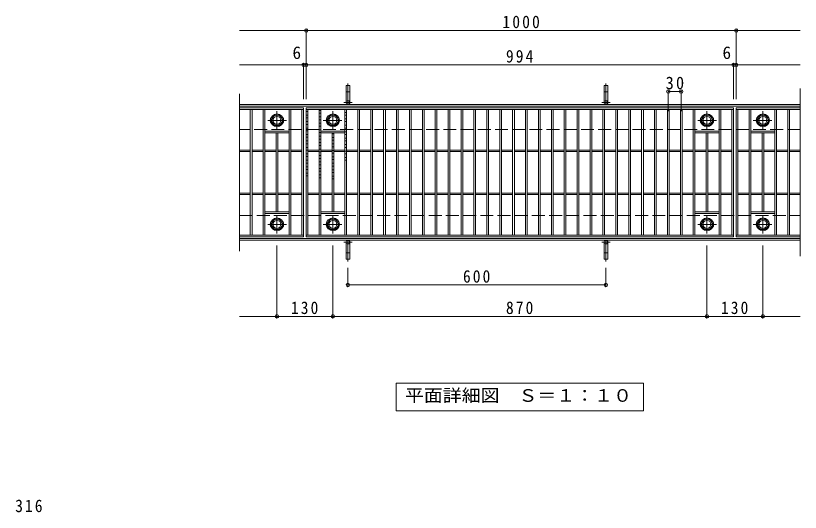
# Model space of a CAD drawing. Units: millimetres, scale not verified. Extents: x -1477 to 1638, y -1380 to 1113.
# Drawn here: x -1290 to 535, y -42 to 1113 of the extents above; entities that cross this region are included whole.
import ezdxf
from ezdxf.enums import TextEntityAlignment as Align

# ---------------------------------------------------------------- set-up
doc = ezdxf.new("R2010")
doc.units = ezdxf.units.MM
doc.header["$LTSCALE"] = 10
doc.header["$PDMODE"] = 32
doc.header["$PDSIZE"] = 8
doc.linetypes.add('CHAIN1', pattern=[8, 5, -1, 1, -1])
doc.linetypes.add('DASHED3', pattern=[4, 3, -1])
for name, color, linetype, lineweight in [('C-0', 6, 'Continuous', 5), ('C-1', 2, 'Continuous', 9), ('C-2', 3, 'Continuous', 9), ('C-4', 7, 'Continuous', 9), ('C-5', 7, 'Continuous', 9), ('C-8', 4, 'Continuous', 9), ('C-A', 3, 'Continuous', 9), ('D-4', 7, 'Continuous', 9)]:
    doc.layers.add(name, color=color, linetype=linetype, lineweight=lineweight)
doc.styles.add('ＭＳ ゴシック', font='')
doc.styles.get('ＭＳ ゴシック').set_extended_font_data('MS Gothic')

msp = doc.modelspace()

# ---------------------------------------------------------------- linework, layer by layer
at = {"layer": 'C-0'}
for p, q in [((-614.23, 890.57), (-610.23, 890.57)), ((-614.23, 882.11), (-610.23, 882.11)), ((-584.23, 893.11), (-580.23, 893.11)), ((-584.23, 886.57), (-580.23, 886.57)), ((-584.23, 878.11), (-580.23, 878.11)), ((-524.23, 888.61), (-520.23, 888.61)), ((-524.23, 882.07), (-520.23, 882.07)), ((-614.23, 875.57), (-610.23, 875.57)), ((-614.23, 867.11), (-610.23, 867.11)), ((-614.23, 860.57), (-610.23, 860.57)), ((-584.23, 871.57), (-580.23, 871.57)), ((-584.23, 863.11), (-580.23, 863.11)), ((-524.23, 873.61), (-520.23, 873.61)), ((-524.23, 867.07), (-520.23, 867.07)), ((-524.23, 858.61), (-520.23, 858.61)), ((-614.23, 852.11), (-610.23, 852.11)), ((-614.23, 845.57), (-610.23, 845.57)), ((-584.23, 856.57), (-580.23, 856.57)), ((-584.23, 848.11), (-580.23, 848.11)), ((-584.23, 841.57), (-580.23, 841.57)), ((-524.23, 852.07), (-520.23, 852.07)), ((-524.23, 843.62), (-520.23, 843.62)), ((-614.23, 837.11), (-610.23, 837.11)), ((-614.23, 830.57), (-610.23, 830.57)), ((-614.23, 822.12), (-610.23, 822.12)), ((-584.23, 833.11), (-580.23, 833.11)), ((-584.23, 826.57), (-580.23, 826.57)), ((-554.23, 838.57), (-550.23, 838.57)), ((-554.23, 830.11), (-550.23, 830.11)), ((-554.23, 823.57), (-550.23, 823.57)), ((-524.23, 837.08), (-520.23, 837.08)), ((-524.23, 828.62), (-520.23, 828.62)), ((-524.23, 822.08), (-520.23, 822.08)), ((-614.23, 815.58), (-610.23, 815.58)), ((-614.23, 807.12), (-610.23, 807.12)), ((-584.23, 818.11), (-580.23, 818.11)), ((-584.23, 811.58), (-580.23, 811.58)), ((-584.23, 803.12), (-580.23, 803.12)), ((-554.23, 815.12), (-550.23, 815.12)), ((-554.23, 808.58), (-550.23, 808.58)), ((-524.23, 813.62), (-520.23, 813.62)), ((-524.23, 807.08), (-520.23, 807.08)), ((-614.23, 800.58), (-610.23, 800.58)), ((-614.23, 792.12), (-610.23, 792.12)), ((-614.23, 785.58), (-610.23, 785.58)), ((-584.23, 796.58), (-580.23, 796.58)), ((-584.23, 788.12), (-580.23, 788.12)), ((-554.23, 800.12), (-550.23, 800.12)), ((-554.23, 793.58), (-550.23, 793.58)), ((-554.23, 785.12), (-550.23, 785.12)), ((-524.23, 798.62), (-520.23, 798.62)), ((-524.23, 792.08), (-520.23, 792.08)), ((-614.23, 777.12), (-610.23, 777.12)), ((-614.23, 770.58), (-610.23, 770.58)), ((-584.23, 781.58), (-580.23, 781.58)), ((-584.23, 773.12), (-580.23, 773.12)), ((-584.23, 766.58), (-580.23, 766.58)), ((-554.23, 778.58), (-550.23, 778.58)), ((-554.23, 770.12), (-550.23, 770.12)), ((-524.23, 783.62), (-520.23, 783.62)), ((-524.23, 777.08), (-520.23, 777.08)), ((-614.23, 762.12), (-610.23, 762.12)), ((-614.23, 755.58), (-610.23, 755.58)), ((-584.23, 758.12), (-580.23, 758.12)), ((-584.23, 751.58), (-580.23, 751.58)), ((-554.23, 763.58), (-550.23, 763.58)), ((-554.23, 755.12), (-550.23, 755.12)), ((-554.23, 748.58), (-550.23, 748.58)), ((-614.23, 747.12), (-610.23, 747.12)), ((-614.23, 740.58), (-610.23, 740.58)), ((-584.23, 743.12), (-580.23, 743.12)), ((-584.23, 736.58), (-580.23, 736.58)), ((-554.23, 740.12), (-550.23, 740.12)), ((-554.23, 733.58), (-550.23, 733.58))]:
    msp.add_line(p, q, dxfattribs=at)
at = {"layer": 'C-1'}
for p, q in [((-769.23, 907.01), (534.77, 907.01)), ((-769.23, 903.01), (534.77, 903.01)), ((534.77, 595.01), (-769.23, 595.01)), ((534.77, 591.01), (-769.23, 591.01))]:
    msp.add_line(p, q, dxfattribs=at)
at = {"layer": 'C-1', "linetype": 'DASHED3'}
for p, q in [((534.77, 849.01), (-769.23, 849.01)), ((-769.23, 649.01), (534.77, 649.01))]:
    msp.add_line(p, q, dxfattribs=at)
at = {"layer": 'C-2'}
for p, q in [((-769.23, 932.01), (-769.23, 566.01)), ((534.77, 944.01), (534.77, 554.01)), ((-769.23, 899.01), (-620.23, 899.01)), ((-769.23, 895.01), (-620.23, 895.01)), ((-744.23, 895.01), (-744.23, 603.01)), ((-740.23, 895.01), (-740.23, 603.01)), ((-714.23, 895.01), (-714.23, 603.01)), ((-710.23, 895.01), (-710.23, 603.01)), ((-654.23, 895.01), (-654.23, 603.01)), ((-650.23, 895.01), (-650.23, 603.01)), ((-624.23, 895.01), (-624.23, 603.01)), ((-620.23, 899.01), (-620.23, 599.01)), ((-614.23, 899.01), (-614.23, 599.01)), ((379.77, 899.01), (-614.23, 899.01)), ((379.77, 895.01), (-614.23, 895.01)), ((-610.23, 895.01), (-610.23, 603.01)), ((-584.23, 895.01), (-584.23, 603.01)), ((-580.23, 895.01), (-580.23, 603.01)), ((-524.23, 895.01), (-524.23, 603.01)), ((-520.23, 895.01), (-520.23, 603.01)), ((-494.23, 895.01), (-494.23, 603.01)), ((-490.23, 895.01), (-490.23, 603.01)), ((-464.23, 895.01), (-464.23, 603.01)), ((-460.23, 895.01), (-460.23, 603.01)), ((-434.23, 895.01), (-434.23, 603.01)), ((-430.23, 895.01), (-430.23, 603.01)), ((-404.23, 895.01), (-404.23, 603.01)), ((-400.23, 895.01), (-400.23, 603.01)), ((-374.23, 895.01), (-374.23, 603.01)), ((-370.23, 895.01), (-370.23, 603.01)), ((-344.23, 895.01), (-344.23, 603.01)), ((-340.23, 895.01), (-340.23, 603.01)), ((-314.23, 895.01), (-314.23, 603.01)), ((-310.23, 895.01), (-310.23, 603.01)), ((-284.23, 895.01), (-284.23, 603.01)), ((-280.23, 895.01), (-280.23, 603.01)), ((-254.23, 895.01), (-254.23, 603.01)), ((-250.23, 895.01), (-250.23, 603.01)), ((-224.23, 895.01), (-224.23, 603.01)), ((-220.23, 895.01), (-220.23, 603.01)), ((-194.23, 895.01), (-194.23, 603.01)), ((-190.23, 895.01), (-190.23, 603.01)), ((-164.23, 895.01), (-164.23, 603.01)), ((-160.23, 895.01), (-160.23, 603.01)), ((-134.23, 895.01), (-134.23, 603.01)), ((-130.23, 895.01), (-130.23, 603.01)), ((-104.23, 895.01), (-104.23, 603.01)), ((-100.23, 895.01), (-100.23, 603.01)), ((-74.23, 895.01), (-74.23, 603.01)), ((-70.23, 895.01), (-70.23, 603.01)), ((-44.23, 895.01), (-44.23, 603.01)), ((-40.23, 895.01), (-40.23, 603.01)), ((-14.23, 895.01), (-14.23, 603.01)), ((-10.23, 895.01), (-10.23, 603.01)), ((15.77, 895.01), (15.77, 603.01)), ((19.77, 895.01), (19.77, 603.01)), ((45.77, 895.01), (45.77, 603.01)), ((49.77, 895.01), (49.77, 603.01)), ((75.77, 895.01), (75.77, 603.01)), ((79.77, 895.01), (79.77, 603.01)), ((105.77, 895.01), (105.77, 603.01)), ((109.77, 895.01), (109.77, 603.01)), ((135.77, 895.01), (135.77, 603.01)), ((139.77, 895.01), (139.77, 603.01)), ((165.77, 895.01), (165.77, 603.01)), ((169.77, 895.01), (169.77, 603.01)), ((195.77, 895.01), (195.77, 603.01)), ((199.77, 895.01), (199.77, 603.01)), ((225.77, 895.01), (225.77, 603.01)), ((229.77, 895.01), (229.77, 603.01)), ((255.77, 895.01), (255.77, 603.01)), ((259.77, 895.01), (259.77, 603.01)), ((285.77, 895.01), (285.77, 603.01)), ((289.77, 895.01), (289.77, 603.01)), ((345.77, 895.01), (345.77, 603.01)), ((349.77, 895.01), (349.77, 603.01)), ((375.77, 895.01), (375.77, 603.01)), ((379.77, 899.01), (379.77, 599.01)), ((385.77, 899.01), (385.77, 599.01)), ((534.77, 899.01), (385.77, 899.01)), ((534.77, 895.01), (385.77, 895.01)), ((389.77, 895.01), (389.77, 603.01)), ((415.77, 895.01), (415.77, 603.01)), ((419.77, 895.01), (419.77, 603.01)), ((475.77, 895.01), (475.77, 603.01)), ((479.77, 895.01), (479.77, 603.01)), ((505.77, 895.01), (505.77, 603.01)), ((509.77, 895.01), (509.77, 603.01)), ((-710.23, 845.01), (-654.23, 845.01)), ((-710.23, 841.01), (-654.23, 841.01)), ((-684.23, 841.01), (-684.23, 657.01)), ((-680.23, 841.01), (-680.23, 657.01)), ((-524.23, 845.01), (-580.23, 845.01)), ((-524.23, 841.01), (-580.23, 841.01)), ((-554.23, 841.01), (-554.23, 657.01)), ((-550.23, 841.01), (-550.23, 657.01)), ((289.77, 845.01), (345.77, 845.01)), ((289.77, 841.01), (345.77, 841.01)), ((315.77, 841.01), (315.77, 657.01)), ((319.77, 841.01), (319.77, 657.01)), ((475.77, 845.01), (419.77, 845.01)), ((475.77, 841.01), (419.77, 841.01)), ((445.77, 841.01), (445.77, 657.01)), ((449.77, 841.01), (449.77, 657.01)), ((-744.23, 800.51), (-769.23, 800.51)), ((-744.23, 797.51), (-769.23, 797.51)), ((-714.23, 800.51), (-740.23, 800.51)), ((-714.23, 797.51), (-740.23, 797.51)), ((-684.23, 800.51), (-710.23, 800.51)), ((-684.23, 797.51), (-710.23, 797.51)), ((-654.23, 800.51), (-680.23, 800.51)), ((-654.23, 797.51), (-680.23, 797.51)), ((-624.23, 800.51), (-650.23, 800.51)), ((-624.23, 797.51), (-650.23, 797.51)), ((-610.23, 800.51), (-584.23, 800.51)), ((-610.23, 797.51), (-584.23, 797.51)), ((-580.23, 800.51), (-554.23, 800.51)), ((-580.23, 797.51), (-554.23, 797.51)), ((-550.23, 800.51), (-524.23, 800.51)), ((-550.23, 797.51), (-524.23, 797.51)), ((-520.23, 800.51), (-494.23, 800.51)), ((-520.23, 797.51), (-494.23, 797.51)), ((-490.23, 800.51), (-464.23, 800.51)), ((-490.23, 797.51), (-464.23, 797.51)), ((-460.23, 800.51), (-434.23, 800.51)), ((-460.23, 797.51), (-434.23, 797.51)), ((-430.23, 800.51), (-404.23, 800.51)), ((-430.23, 797.51), (-404.23, 797.51)), ((-400.23, 800.51), (-374.23, 800.51)), ((-400.23, 797.51), (-374.23, 797.51)), ((-370.23, 800.51), (-344.23, 800.51)), ((-370.23, 797.51), (-344.23, 797.51)), ((-340.23, 800.51), (-314.23, 800.51)), ((-340.23, 797.51), (-314.23, 797.51)), ((-310.23, 800.51), (-284.23, 800.51)), ((-310.23, 797.51), (-284.23, 797.51)), ((-280.23, 800.51), (-254.23, 800.51)), ((-280.23, 797.51), (-254.23, 797.51)), ((-250.23, 800.51), (-224.23, 800.51)), ((-250.23, 797.51), (-224.23, 797.51)), ((-220.23, 800.51), (-194.23, 800.51)), ((-220.23, 797.51), (-194.23, 797.51)), ((-190.23, 800.51), (-164.23, 800.51)), ((-190.23, 797.51), (-164.23, 797.51)), ((-160.23, 800.51), (-134.23, 800.51)), ((-160.23, 797.51), (-134.23, 797.51)), ((-130.23, 800.51), (-104.23, 800.51)), ((-130.23, 797.51), (-104.23, 797.51)), ((-100.23, 800.51), (-74.23, 800.51)), ((-100.23, 797.51), (-74.23, 797.51)), ((-70.23, 800.51), (-44.23, 800.51)), ((-70.23, 797.51), (-44.23, 797.51)), ((-40.23, 800.51), (-14.23, 800.51)), ((-40.23, 797.51), (-14.23, 797.51)), ((-10.23, 800.51), (15.77, 800.51)), ((-10.23, 797.51), (15.77, 797.51)), ((19.77, 800.51), (45.77, 800.51)), ((19.77, 797.51), (45.77, 797.51)), ((49.77, 800.51), (75.77, 800.51)), ((49.77, 797.51), (75.77, 797.51)), ((79.77, 800.51), (105.77, 800.51)), ((79.77, 797.51), (105.77, 797.51)), ((109.77, 800.51), (135.77, 800.51)), ((109.77, 797.51), (135.77, 797.51)), ((139.77, 800.51), (165.77, 800.51)), ((139.77, 797.51), (165.77, 797.51)), ((169.77, 800.51), (195.77, 800.51)), ((169.77, 797.51), (195.77, 797.51)), ((199.77, 800.51), (225.77, 800.51)), ((199.77, 797.51), (225.77, 797.51)), ((255.77, 800.51), (229.77, 800.51)), ((255.77, 797.51), (229.77, 797.51)), ((285.77, 800.51), (259.77, 800.51)), ((285.77, 797.51), (259.77, 797.51)), ((315.77, 800.51), (289.77, 800.51)), ((315.77, 797.51), (289.77, 797.51)), ((345.77, 800.51), (319.77, 800.51)), ((345.77, 797.51), (319.77, 797.51)), ((375.77, 800.51), (349.77, 800.51)), ((375.77, 797.51), (349.77, 797.51)), ((389.77, 800.51), (415.77, 800.51)), ((389.77, 797.51), (415.77, 797.51)), ((419.77, 800.51), (445.77, 800.51)), ((419.77, 797.51), (445.77, 797.51)), ((449.77, 800.51), (475.77, 800.51)), ((449.77, 797.51), (475.77, 797.51)), ((479.77, 800.51), (505.77, 800.51)), ((479.77, 797.51), (505.77, 797.51)), ((509.77, 800.51), (534.77, 800.51)), ((509.77, 797.51), (534.77, 797.51)), ((-744.23, 700.51), (-769.23, 700.51)), ((-744.23, 697.51), (-769.23, 697.51)), ((-714.23, 700.51), (-740.23, 700.51)), ((-714.23, 697.51), (-740.23, 697.51)), ((-684.23, 700.51), (-710.23, 700.51)), ((-684.23, 697.51), (-710.23, 697.51)), ((-654.23, 700.51), (-680.23, 700.51)), ((-654.23, 697.51), (-680.23, 697.51)), ((-624.23, 700.51), (-650.23, 700.51)), ((-624.23, 697.51), (-650.23, 697.51)), ((-610.23, 700.51), (-584.23, 700.51)), ((-610.23, 697.51), (-584.23, 697.51)), ((-580.23, 700.51), (-554.23, 700.51)), ((-580.23, 697.51), (-554.23, 697.51)), ((-550.23, 700.51), (-524.23, 700.51)), ((-550.23, 697.51), (-524.23, 697.51)), ((-520.23, 700.51), (-494.23, 700.51)), ((-520.23, 697.51), (-494.23, 697.51)), ((-490.23, 700.51), (-464.23, 700.51)), ((-490.23, 697.51), (-464.23, 697.51)), ((-460.23, 700.51), (-434.23, 700.51)), ((-460.23, 697.51), (-434.23, 697.51)), ((-430.23, 700.51), (-404.23, 700.51)), ((-430.23, 697.51), (-404.23, 697.51)), ((-400.23, 700.51), (-374.23, 700.51)), ((-400.23, 697.51), (-374.23, 697.51)), ((-370.23, 700.51), (-344.23, 700.51)), ((-370.23, 697.51), (-344.23, 697.51)), ((-340.23, 700.51), (-314.23, 700.51)), ((-340.23, 697.51), (-314.23, 697.51)), ((-310.23, 700.51), (-284.23, 700.51)), ((-310.23, 697.51), (-284.23, 697.51)), ((-280.23, 700.51), (-254.23, 700.51)), ((-280.23, 697.51), (-254.23, 697.51)), ((-250.23, 700.51), (-224.23, 700.51)), ((-250.23, 697.51), (-224.23, 697.51)), ((-220.23, 700.51), (-194.23, 700.51)), ((-220.23, 697.51), (-194.23, 697.51)), ((-190.23, 700.51), (-164.23, 700.51)), ((-190.23, 697.51), (-164.23, 697.51)), ((-160.23, 700.51), (-134.23, 700.51)), ((-160.23, 697.51), (-134.23, 697.51)), ((-130.23, 700.51), (-104.23, 700.51)), ((-130.23, 697.51), (-104.23, 697.51)), ((-100.23, 700.51), (-74.23, 700.51)), ((-100.23, 697.51), (-74.23, 697.51)), ((-70.23, 700.51), (-44.23, 700.51)), ((-70.23, 697.51), (-44.23, 697.51)), ((-40.23, 700.51), (-14.23, 700.51)), ((-40.23, 697.51), (-14.23, 697.51)), ((-10.23, 700.51), (15.77, 700.51)), ((-10.23, 697.51), (15.77, 697.51)), ((19.77, 700.51), (45.77, 700.51)), ((19.77, 697.51), (45.77, 697.51)), ((49.77, 700.51), (75.77, 700.51)), ((49.77, 697.51), (75.77, 697.51)), ((79.77, 700.51), (105.77, 700.51)), ((79.77, 697.51), (105.77, 697.51)), ((109.77, 700.51), (135.77, 700.51)), ((109.77, 697.51), (135.77, 697.51)), ((139.77, 700.51), (165.77, 700.51)), ((139.77, 697.51), (165.77, 697.51)), ((169.77, 700.51), (195.77, 700.51)), ((169.77, 697.51), (195.77, 697.51)), ((199.77, 700.51), (225.77, 700.51)), ((199.77, 697.51), (225.77, 697.51)), ((255.77, 700.51), (229.77, 700.51)), ((255.77, 697.51), (229.77, 697.51)), ((285.77, 700.51), (259.77, 700.51)), ((285.77, 697.51), (259.77, 697.51)), ((315.77, 700.51), (289.77, 700.51)), ((315.77, 697.51), (289.77, 697.51)), ((345.77, 700.51), (319.77, 700.51)), ((345.77, 697.51), (319.77, 697.51)), ((375.77, 700.51), (349.77, 700.51)), ((375.77, 697.51), (349.77, 697.51)), ((389.77, 700.51), (415.77, 700.51)), ((389.77, 697.51), (415.77, 697.51)), ((419.77, 700.51), (445.77, 700.51)), ((419.77, 697.51), (445.77, 697.51)), ((449.77, 700.51), (475.77, 700.51)), ((449.77, 697.51), (475.77, 697.51)), ((479.77, 700.51), (505.77, 700.51)), ((479.77, 697.51), (505.77, 697.51)), ((509.77, 700.51), (534.77, 700.51)), ((509.77, 697.51), (534.77, 697.51)), ((-710.23, 657.01), (-654.23, 657.01)), ((-524.23, 657.01), (-580.23, 657.01)), ((289.77, 657.01), (345.77, 657.01)), ((475.77, 657.01), (419.77, 657.01)), ((-710.23, 653.01), (-654.23, 653.01)), ((-524.23, 653.01), (-580.23, 653.01)), ((289.77, 653.01), (345.77, 653.01)), ((475.77, 653.01), (419.77, 653.01)), ((-620.23, 603.01), (-769.23, 603.01)), ((-614.23, 603.01), (379.77, 603.01)), ((385.77, 603.01), (534.77, 603.01)), ((-620.23, 599.01), (-769.23, 599.01)), ((-614.23, 599.01), (379.77, 599.01)), ((385.77, 599.01), (534.77, 599.01))]:
    msp.add_line(p, q, dxfattribs=at)
for centre, start, end in [((-685.23, 870.01), 142.80833, 217.19167), ((-679.23, 870.01), 322.80833, 37.19167), ((-555.23, 870.01), 142.80833, 217.19167), ((-549.23, 870.01), 322.80833, 37.19167), ((314.77, 870.01), 142.80833, 217.19167), ((320.77, 870.01), 322.80833, 37.19167), ((444.77, 870.01), 142.80833, 217.19167), ((450.77, 870.01), 322.80833, 37.19167), ((-685.23, 628.01), 142.80833, 217.19167), ((-679.23, 628.01), 322.80833, 37.19167), ((-555.23, 628.01), 142.80833, 217.19167), ((-549.23, 628.01), 322.80833, 37.19167), ((314.77, 628.01), 142.80833, 217.19167), ((320.77, 628.01), 322.80833, 37.19167), ((444.77, 628.01), 142.80833, 217.19167), ((450.77, 628.01), 322.80833, 37.19167)]:
    msp.add_arc(centre, 12.5, start, end, dxfattribs=at)
at = {"layer": 'C-4'}
for p, q in [((-769.23, 1079.01), (534.77, 1079.01)), ((-614.23, 919.01), (-614.23, 1082.01)), ((385.77, 919.01), (385.77, 1082.01)), ((-769.23, 999.01), (534.77, 999.01)), ((-620.23, 919.01), (-620.23, 1002.01)), ((379.77, 919.01), (379.77, 1002.01)), ((227.77, 891.01), (227.77, 940.01)), ((227.77, 937.01), (257.77, 937.01)), ((257.77, 891.01), (257.77, 940.01)), ((-682.23, 579.01), (-682.23, 411.01)), ((-552.23, 579.01), (-552.23, 411.01)), ((317.77, 579.01), (317.77, 411.01)), ((447.77, 579.01), (447.77, 411.01)), ((-517.23, 527.29), (-517.23, 484.01)), ((82.77, 527.29), (82.77, 484.01)), ((-517.23, 487.01), (82.77, 487.01)), ((-769.23, 414.01), (534.77, 414.01))]:
    msp.add_line(p, q, dxfattribs=at)
for p in [(-614.23, 1079.01), (385.77, 1079.01), (-620.23, 999.01), (-614.23, 999.01), (379.77, 999.01), (385.77, 999.01), (227.77, 937.01), (257.77, 937.01), (-517.23, 487.01), (82.77, 487.01), (-682.23, 414.01), (-552.23, 414.01), (317.77, 414.01), (447.77, 414.01)]:
    msp.add_point(p, dxfattribs=at)
at = {"layer": 'C-5'}
msp.add_lwpolyline([(-404.73, 194.01), (-404.73, 259.01), (170.27, 259.01), (170.27, 194.01)], close=True, dxfattribs=at)
at = {"layer": 'C-8', "linetype": 'CHAIN1'}
for p, q in [((-682.23, 891.34), (-682.23, 848.99)), ((-552.23, 891.34), (-552.23, 848.99)), ((317.77, 891.34), (317.77, 848.99)), ((447.77, 891.34), (447.77, 848.99)), ((-659.96, 870.01), (-703.2, 870.01)), ((-574.5, 870.01), (-531.25, 870.01)), ((340.04, 870.01), (296.8, 870.01)), ((425.5, 870.01), (468.75, 870.01)), ((-682.23, 606.68), (-682.23, 649.02)), ((-552.23, 606.68), (-552.23, 649.02)), ((317.77, 606.68), (317.77, 649.02)), ((447.77, 606.68), (447.77, 649.02)), ((-659.96, 628.01), (-703.2, 628.01)), ((-574.5, 628.01), (-531.25, 628.01)), ((340.04, 628.01), (296.8, 628.01)), ((425.5, 628.01), (468.75, 628.01))]:
    msp.add_line(p, q, dxfattribs=at)
at = {"layer": 'C-8'}
for points in [[(-675.3, 858.01), (-689.15, 858.01), (-696.08, 870.01), (-689.15, 882), (-675.3, 882), (-668.38, 870.01)], [(-559.15, 858.01), (-545.3, 858.01), (-538.38, 870.01), (-545.3, 882), (-559.15, 882), (-566.08, 870.01)], [(324.7, 858.01), (310.85, 858.01), (303.92, 870.01), (310.85, 882), (324.7, 882), (331.62, 870.01)], [(440.84, 858.01), (454.69, 858.01), (461.62, 870.01), (454.69, 882), (440.84, 882), (433.92, 870.01)], [(-675.3, 640), (-689.15, 640), (-696.08, 628.01), (-689.15, 616.01), (-675.3, 616.01), (-668.38, 628.01)], [(-559.15, 640), (-545.3, 640), (-538.38, 628.01), (-545.3, 616.01), (-559.15, 616.01), (-566.08, 628.01)], [(324.7, 640), (310.85, 640), (303.92, 628.01), (310.85, 616.01), (324.7, 616.01), (331.62, 628.01)], [(440.84, 640), (454.69, 640), (461.62, 628.01), (454.69, 616.01), (440.84, 616.01), (433.92, 628.01)]]:
    msp.add_lwpolyline(points, close=True, dxfattribs=at)
for centre, radius in [((-682.23, 870.01), 15), ((-682.23, 870.01), 12.07), ((-682.23, 870.01), 9.25), ((-552.23, 870.01), 15), ((-552.23, 870.01), 12.07), ((-552.23, 870.01), 9.25), ((317.77, 870.01), 15), ((317.77, 870.01), 12.07), ((317.77, 870.01), 9.25), ((447.77, 870.01), 15), ((447.77, 870.01), 12.07), ((447.77, 870.01), 9.25), ((-682.23, 628.01), 15), ((-682.23, 628.01), 12.07), ((-552.23, 628.01), 15), ((-552.23, 628.01), 12.07), ((317.77, 628.01), 15), ((317.77, 628.01), 12.07), ((447.77, 628.01), 15), ((447.77, 628.01), 12.07), ((-682.23, 628.01), 9.25), ((-552.23, 628.01), 9.25), ((317.77, 628.01), 9.25), ((447.77, 628.01), 9.25)]:
    msp.add_circle(centre, radius, dxfattribs=at)
at = {"layer": 'C-A'}
for p, q in [((-521.73, 951.01), (-512.73, 951.01)), ((-521.73, 951.01), (-521.73, 911.51)), ((-512.73, 951.01), (-512.73, 911.51)), ((78.27, 951.01), (87.27, 951.01)), ((78.27, 951.01), (78.27, 911.51)), ((87.27, 951.01), (87.27, 911.51)), ((-521.73, 936.01), (-512.73, 936.01)), ((78.27, 936.01), (87.27, 936.01)), ((-521.73, 547.01), (-521.73, 586.51)), ((-512.73, 547.01), (-512.73, 586.51)), ((78.27, 547.01), (78.27, 586.51)), ((87.27, 547.01), (87.27, 586.51)), ((-521.73, 562.01), (-512.73, 562.01)), ((78.27, 562.01), (87.27, 562.01)), ((-521.73, 547.01), (-512.73, 547.01)), ((78.27, 547.01), (87.27, 547.01))]:
    msp.add_line(p, q, dxfattribs=at)
at = {"layer": 'C-A', "linetype": 'CHAIN1'}
for p, q in [((-517.23, 907.01), (-517.23, 956.01)), ((82.77, 907.01), (82.77, 956.01)), ((-526.73, 911.51), (-507.73, 911.51)), ((73.27, 911.51), (92.27, 911.51)), ((-526.73, 586.51), (-507.73, 586.51)), ((-517.23, 591.01), (-517.23, 542.01)), ((73.27, 586.51), (92.27, 586.51)), ((82.77, 591.01), (82.77, 542.01))]:
    msp.add_line(p, q, dxfattribs=at)
at = {"layer": 'C-A'}
for centre in [(-517.23, 911.51), (82.77, 911.51), (-517.23, 586.51), (82.77, 586.51)]:
    msp.add_circle(centre, 4.5, dxfattribs=at)

# ---------------------------------------------------------------- texts
at = {"layer": 'C-4', "color": 2, "style": 'ＭＳ ゴシック'}
for p in [(-646.19, 1004.01), (353.81, 1004.01)]:
    msp.add_text('6', height=29.33, dxfattribs=at).set_placement(p, align=Align.BOTTOM_LEFT)
at = {"layer": 'C-4', "color": 2, "char_height": 29.33, "attachment_point": 7, "style": 'ＭＳ ゴシック'}
for s, insert in [('\\T1.28;\\W0.9;1000', (-157.98, 1084.01)), ('\\T1.27;\\W0.9;994', (-149.73, 1004.01)), ('\\T1.27;\\W0.95;30', (221.52, 942.01)), ('\\T1.27;\\W0.9;600', (-249.73, 492.01)), ('\\T1.27;\\W0.9;130', (-649.73, 419.01)), ('\\T1.27;\\W0.9;870', (-149.73, 419.01)), ('\\T1.27;\\W0.9;130', (350.27, 419.01))]:
    msp.add_mtext(s, dxfattribs=dict(at, insert=insert))
at = {"layer": 'C-5', "color": 2, "style": 'ＭＳ ゴシック', "width": 1.1}
msp.add_text('平面詳細図\u3000Ｓ＝１：１０', height=29.33, dxfattribs=at).set_placement((-384.73, 206.51), align=Align.BOTTOM_LEFT)
at = {"layer": 'D-4', "color": 2, "insert": (-1291.05, -41.79), "char_height": 29.33, "attachment_point": 7, "style": 'ＭＳ ゴシック'}
msp.add_mtext('\\T1.27;\\W0.9;316', dxfattribs=at)

doc.saveas('drawing.dxf')
